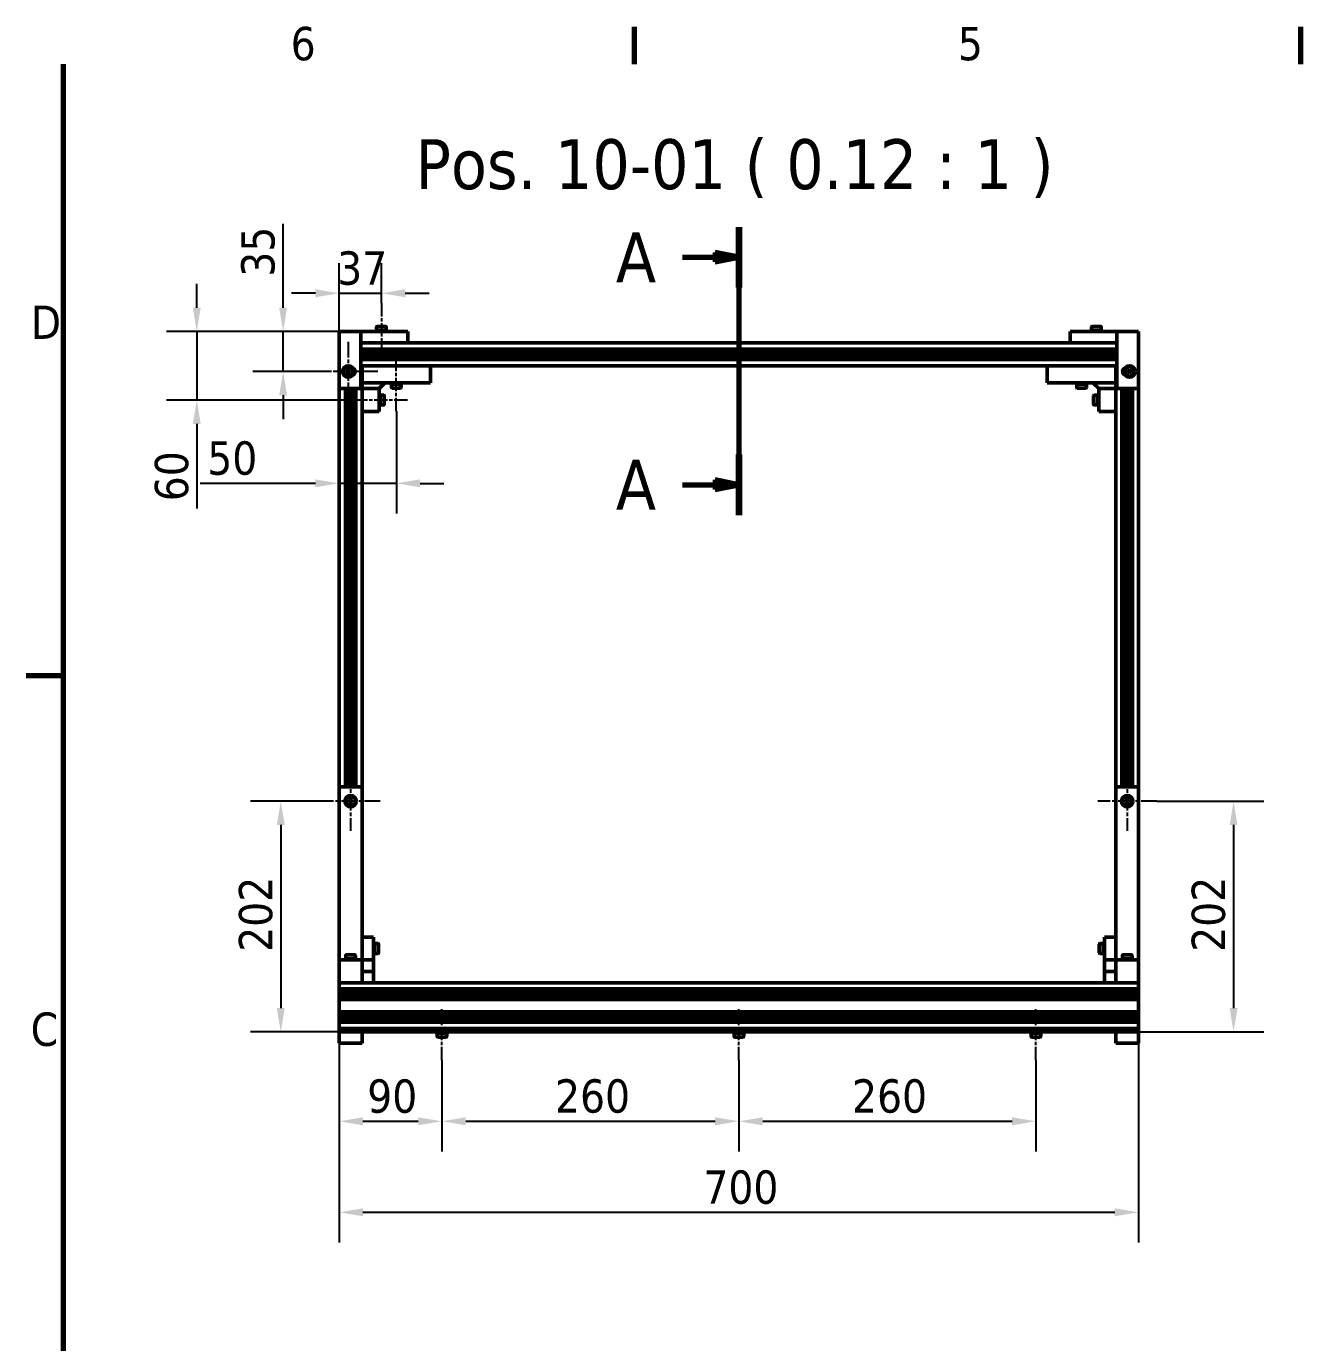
# Model space of a CAD drawing. Header units: millimetres. Extents: x -2748 to 3818, y -1510 to 2700.
# Drawn here: x 55 to 1273, y 1388 to 2645 of the extents above; entities that cross this region are included whole.
import ezdxf

# ---------------------------------------------------------------- set-up
doc = ezdxf.new("R2010")
doc.units = ezdxf.units.MM
doc.header["$LTSCALE"] = 9.090909
doc.linetypes.add('CHAIN', pattern=[0.3543, 0.2362, -0.0295, 0.0591, -0.0295])
for name, color, linetype, lineweight in [('Border (ISO)', 7, 'Continuous', 70), ('Center Mark (ISO)', 7, 'Continuous', 25), ('Centerline (ISO)', 7, 'Continuous', 25), ('Dimension (ISO)', 7, 'Continuous', 25), ('Section Line (ISO)', 7, 'CHAIN', 70), ('Symbol (ISO)', 7, 'Continuous', 25), ('Visible (ISO)', 7, 'Continuous', 50)]:
    doc.layers.add(name, color=color, linetype=linetype, lineweight=lineweight)
doc.styles.add('Label Text (ISO)', font='tahoma.ttf')
doc.styles.add('Note Text (ISO)', font='tahoma.ttf')
doc.styles.add('Text Style42', font='tahoma.ttf')
doc.dimstyles.new('Default - Method 1b (ISO)', dxfattribs={"dimscale": 9.090909, "dimtxt": 3.5, "dimasz": 2.5, "dimexe": 3.175, "dimexo": 0, "dimgap": 0.762, "dimtad": 1, "dimtoh": 1, "dimrnd": 1e-08, "dimtxsty": 'Note Text (ISO)', "dimcen": 0.09, "dimdle": 10, "dimclrd": 256, "dimclre": 256, "dimclrt": 256, "dimazin": 2, "dimtfac": 1, "dimtmove": 0, "dimatfit": 3, "dimfxl": 0, "dimtolj": 1, "dimlwd": -1, "dimlwe": -1, "dimarcsym": 0})

# ---------------------------------------------------------------- blocks, each defined once
blk = doc.blocks.new('Borders Default Border')
at = {"layer": 'Border (ISO)'}
for p, q in [((70, 287), (70, 290.9)), ((140, 287), (140, 290.9)), ((10, 222.75), (6.1, 222.75))]:
    blk.add_line(p, q, dxfattribs=at)
at = {"layer": 'Border (ISO)', "flags": 128}
blk.add_lwpolyline([(10, 10), (10, 287)], dxfattribs=at)
at = {"layer": 'Border (ISO)', "char_height": 3.5, "attachment_point": 7, "style": 'Note Text (ISO)'}
for s, insert in [('6', (33.88, 287.33)), ('5', (103.98, 287.33)), ('D', (6.57, 258.13)), ('C', (6.56, 183.81))]:
    blk.add_mtext(s, dxfattribs=dict(at, insert=insert))
blk = doc.blocks.new('*D30')
at = {"layer": 'Defpoints', "color": 0}
for p in [(408.9, 2277.5), (354.3, 2208.7), (354.3, 2191.4)]:
    blk.add_point(p, dxfattribs=at)
at = {"layer": 'Dimension (ISO)'}
for p, q in [((408.9, 2277.5), (408.9, 2179.9)), ((331.6, 2208.7), (221.4, 2208.7)), ((408.9, 2208.7), (354.3, 2208.7)), ((431.6, 2208.7), (454.3, 2208.7))]:
    blk.add_line(p, q, dxfattribs=at)
for points in [[(331.6, 2212.5), (331.6, 2205), (354.3, 2208.7)], [(431.6, 2212.5), (431.6, 2205), (408.9, 2208.7)]]:
    blk.add_solid(points, dxfattribs=at)
at = {"layer": 'Dimension (ISO)', "insert": (228.3, 2248.8), "char_height": 31.82, "attachment_point": 1, "style": 'Note Text (ISO)'}
blk.add_mtext('\\A1;50', dxfattribs=at)
blk = doc.blocks.new('*D31')
at = {"layer": 'Defpoints', "color": 0}
for p in [(218.3, 2353.7), (375, 2353.7), (370.9, 2288.2)]:
    blk.add_point(p, dxfattribs=at)
at = {"layer": 'Dimension (ISO)'}
for p, q in [((218.3, 2376.4), (218.3, 2399.1)), ((375, 2353.7), (189.4, 2353.7)), ((218.3, 2353.7), (218.3, 2288.2)), ((370.9, 2288.2), (189.4, 2288.2)), ((218.3, 2265.5), (218.3, 2184.7))]:
    blk.add_line(p, q, dxfattribs=at)
for points in [[(214.5, 2376.4), (222, 2376.4), (218.3, 2353.7)], [(214.5, 2265.5), (222, 2265.5), (218.3, 2288.2)]]:
    blk.add_solid(points, dxfattribs=at)
at = {"layer": 'Dimension (ISO)', "insert": (178.2, 2191.6), "char_height": 31.82, "attachment_point": 1, "rotation": 90, "style": 'Note Text (ISO)'}
blk.add_mtext('\\A1;60', dxfattribs=at)
blk = doc.blocks.new('*D32')
at = {"layer": 'Defpoints', "color": 0}
for p in [(300.8, 2353.7), (375, 2353.7), (334.9, 2315.5)]:
    blk.add_point(p, dxfattribs=at)
at = {"layer": 'Dimension (ISO)'}
for p, q in [((300.8, 2376.4), (300.8, 2456.4)), ((375, 2353.7), (271.9, 2353.7)), ((300.8, 2315.5), (300.8, 2353.7)), ((334.9, 2315.5), (271.9, 2315.5)), ((300.8, 2292.8), (300.8, 2270))]:
    blk.add_line(p, q, dxfattribs=at)
for points in [[(297, 2376.4), (304.5, 2376.4), (300.8, 2353.7)], [(297, 2292.8), (304.5, 2292.8), (300.8, 2315.5)]]:
    blk.add_solid(points, dxfattribs=at)
at = {"layer": 'Dimension (ISO)', "insert": (260.7, 2406), "char_height": 31.82, "attachment_point": 1, "rotation": 90, "style": 'Note Text (ISO)'}
blk.add_mtext('\\A1;35', dxfattribs=at)
blk = doc.blocks.new('*D33')
at = {"layer": 'Defpoints', "color": 0}
for p in [(394.7, 2390.2), (394.7, 2380.8), (354.3, 2348.2)]:
    blk.add_point(p, dxfattribs=at)
at = {"layer": 'Dimension (ISO)'}
for p, q in [((354.3, 2348.2), (354.3, 2419)), ((394.7, 2380.8), (394.7, 2419)), ((331.6, 2390.2), (308.9, 2390.2)), ((354.3, 2390.2), (394.7, 2390.2)), ((417.4, 2390.2), (440.1, 2390.2))]:
    blk.add_line(p, q, dxfattribs=at)
for points in [[(331.6, 2394), (331.6, 2386.4), (354.3, 2390.2)], [(417.4, 2394), (417.4, 2386.4), (394.7, 2390.2)]]:
    blk.add_solid(points, dxfattribs=at)
at = {"layer": 'Dimension (ISO)', "insert": (352.4, 2430.2), "char_height": 31.82, "attachment_point": 1, "style": 'Note Text (ISO)'}
blk.add_mtext('\\A1;37', dxfattribs=at)
blk = doc.blocks.new('*D34')
at = {"layer": 'Defpoints', "color": 0}
for p in [(337, 1905.2), (298.5, 1684.9), (365.2, 1684.9)]:
    blk.add_point(p, dxfattribs=at)
at = {"layer": 'Dimension (ISO)'}
for p, q in [((337, 1905.2), (269.7, 1905.2)), ((298.5, 1882.5), (298.5, 1707.7)), ((365.2, 1684.9), (269.7, 1684.9))]:
    blk.add_line(p, q, dxfattribs=at)
for points in [[(294.7, 1882.5), (302.3, 1882.5), (298.5, 1905.2)], [(294.7, 1707.7), (302.3, 1707.7), (298.5, 1684.9)]]:
    blk.add_solid(points, dxfattribs=at)
at = {"layer": 'Dimension (ISO)', "insert": (258.5, 1761.4), "char_height": 31.82, "attachment_point": 1, "rotation": 90, "style": 'Note Text (ISO)'}
blk.add_mtext('\\A1;202', dxfattribs=at)
blk = doc.blocks.new('*D35')
at = {"layer": 'Defpoints', "color": 0}
for p in [(1135.2, 1905.2), (1107, 1684.9), (1208.6, 1684.9)]:
    blk.add_point(p, dxfattribs=at)
at = {"layer": 'Dimension (ISO)'}
for p, q in [((1135.2, 1905.2), (1237.5, 1905.2)), ((1208.6, 1882.5), (1208.6, 1707.7)), ((1107, 1684.9), (1237.5, 1684.9))]:
    blk.add_line(p, q, dxfattribs=at)
for points in [[(1204.9, 1882.5), (1212.4, 1882.5), (1208.6, 1905.2)], [(1204.9, 1707.7), (1212.4, 1707.7), (1208.6, 1684.9)]]:
    blk.add_solid(points, dxfattribs=at)
at = {"layer": 'Dimension (ISO)', "insert": (1168.6, 1761.4), "char_height": 31.82, "attachment_point": 1, "rotation": 90, "style": 'Note Text (ISO)'}
blk.add_mtext('\\A1;202', dxfattribs=at)
blk = doc.blocks.new('*D42')
at = {"layer": 'Defpoints', "color": 0}
for p in [(354.3, 1674), (452.5, 1657.8), (452.5, 1599.6)]:
    blk.add_point(p, dxfattribs=at)
at = {"layer": 'Dimension (ISO)'}
for p, q in [((354.3, 1674), (354.3, 1570.7)), ((452.5, 1657.8), (452.5, 1570.7)), ((377, 1599.6), (429.8, 1599.6))]:
    blk.add_line(p, q, dxfattribs=at)
for points in [[(377, 1603.4), (377, 1595.8), (354.3, 1599.6)], [(429.8, 1603.4), (429.8, 1595.8), (452.5, 1599.6)]]:
    blk.add_solid(points, dxfattribs=at)
at = {"layer": 'Dimension (ISO)', "insert": (381.1, 1639.6), "char_height": 31.82, "attachment_point": 1, "style": 'Note Text (ISO)'}
blk.add_mtext('\\A1;90', dxfattribs=at)
blk = doc.blocks.new('*D43')
at = {"layer": 'Defpoints', "color": 0}
for p in [(452.5, 1657.8), (736.1, 1657.8), (736.1, 1599.6)]:
    blk.add_point(p, dxfattribs=at)
at = {"layer": 'Dimension (ISO)'}
for p, q in [((452.5, 1657.8), (452.5, 1570.7)), ((736.1, 1657.8), (736.1, 1570.7)), ((475.2, 1599.6), (713.4, 1599.6))]:
    blk.add_line(p, q, dxfattribs=at)
for points in [[(475.2, 1603.4), (475.2, 1595.8), (452.5, 1599.6)], [(713.4, 1603.4), (713.4, 1595.8), (736.1, 1599.6)]]:
    blk.add_solid(points, dxfattribs=at)
at = {"layer": 'Dimension (ISO)', "insert": (560.5, 1639.7), "char_height": 31.82, "attachment_point": 1, "style": 'Note Text (ISO)'}
blk.add_mtext('\\A1;260', dxfattribs=at)
blk = doc.blocks.new('*D44')
at = {"layer": 'Defpoints', "color": 0}
for p in [(736.1, 1657.8), (1019.8, 1657.8), (1019.8, 1599.6)]:
    blk.add_point(p, dxfattribs=at)
at = {"layer": 'Dimension (ISO)'}
for p, q in [((736.1, 1657.8), (736.1, 1570.7)), ((1019.8, 1657.8), (1019.8, 1570.7)), ((758.9, 1599.6), (997, 1599.6))]:
    blk.add_line(p, q, dxfattribs=at)
for points in [[(758.9, 1603.4), (758.9, 1595.8), (736.1, 1599.6)], [(997, 1603.4), (997, 1595.8), (1019.8, 1599.6)]]:
    blk.add_solid(points, dxfattribs=at)
at = {"layer": 'Dimension (ISO)', "insert": (844.2, 1639.7), "char_height": 31.82, "attachment_point": 1, "style": 'Note Text (ISO)'}
blk.add_mtext('\\A1;260', dxfattribs=at)
blk = doc.blocks.new('*D45')
at = {"layer": 'Defpoints', "color": 0}
for p in [(354.3, 1755.3), (1117.9, 1755.3), (1117.9, 1512.7)]:
    blk.add_point(p, dxfattribs=at)
at = {"layer": 'Dimension (ISO)'}
for p, q in [((354.3, 1755.3), (354.3, 1483.8)), ((1117.9, 1755.3), (1117.9, 1483.8)), ((377, 1512.7), (1095.2, 1512.7))]:
    blk.add_line(p, q, dxfattribs=at)
for points in [[(377, 1516.5), (377, 1508.9), (354.3, 1512.7)], [(1095.2, 1516.5), (1095.2, 1508.9), (1117.9, 1512.7)]]:
    blk.add_solid(points, dxfattribs=at)
at = {"layer": 'Dimension (ISO)', "insert": (702.2, 1552.7), "char_height": 31.82, "attachment_point": 1, "style": 'Note Text (ISO)'}
blk.add_mtext('\\A1;700', dxfattribs=at)
blk = doc.blocks.new('2dTransSection0')
at = {"layer": 'Section Line (ISO)', "linetype": 'CHAIN', "ltscale": 33.731094}
blk.add_line((80.97, 269.88), (80.97, 239.63), dxfattribs=at)
at = {"layer": 'Section Line (ISO)', "linetype": 'Continuous', "lineweight": 140}
for p, q in [((80.97, 269.88), (80.97, 263.53)), ((80.97, 245.98), (80.97, 239.63))]:
    blk.add_line(p, q, dxfattribs=at)
at = {"layer": 'Section Line (ISO)', "linetype": 'Continuous'}
for p, q in [((80.97, 266.71), (78.47, 267.21)), ((78.47, 267.21), (78.47, 266.21)), ((75.05, 266.71), (78.47, 266.71)), ((78.47, 266.71), (80.97, 266.71)), ((78.47, 266.21), (80.97, 266.71)), ((75.05, 242.81), (78.47, 242.81)), ((80.97, 242.81), (78.47, 243.31)), ((78.47, 243.31), (78.47, 242.31)), ((78.47, 242.81), (80.97, 242.81)), ((78.47, 242.31), (80.97, 242.81))]:
    blk.add_line(p, q, dxfattribs=at)
at = {"layer": 'Section Line (ISO)', "linetype": 'Continuous', "flags": 128}
for points in [[(78.47, 266.21), (80.97, 266.71)], [(78.47, 242.31), (80.97, 242.81)]]:
    blk.add_lwpolyline(points, dxfattribs=at)
at = {"layer": 'Section Line (ISO)'}
for points in [[(78.47, 266.21), (80.97, 266.71), (78.47, 267.21), (78.47, 266.21)], [(78.47, 242.31), (80.97, 242.81), (78.47, 243.31), (78.47, 242.31)]]:
    blk.add_solid(points, dxfattribs=at)
at = {"layer": 'Section Line (ISO)', "char_height": 5.25, "attachment_point": 7, "style": 'Label Text (ISO)'}
for insert in [(68.04, 264.08), (68.04, 240.18)]:
    blk.add_mtext('A', dxfattribs=dict(at, insert=insert))

msp = doc.modelspace()

# ---------------------------------------------------------------- linework, layer by layer
at = {"layer": 'Center Mark (ISO)', "linetype": 'CHAIN', "ltscale": 6.889386}
for p, q in [((363.04, 2343.667), (363.04, 2287.303)), ((391.221, 2315.485), (334.858, 2315.485)), ((365.221, 1933.399), (365.221, 1877.036)), ((1107.04, 1933.399), (1107.04, 1877.036)), ((393.403, 1905.218), (337.04, 1905.218)), ((1135.221, 1905.218), (1078.858, 1905.218))]:
    msp.add_line(p, q, dxfattribs=at)
at = {"layer": 'Centerline (ISO)', "linetype": 'CHAIN', "ltscale": 5.955972}
for p, q in [((394.676, 2380.758), (394.676, 2332.031)), ((408.858, 2277.485), (408.858, 2326.213)), ((419.585, 2288.213), (370.858, 2288.213)), ((452.494, 1657.849), (452.494, 1706.576)), ((736.13, 1657.849), (736.13, 1706.576)), ((1019.767, 1657.849), (1019.767, 1706.576))]:
    msp.add_line(p, q, dxfattribs=at)
at = {"layer": 'Visible (ISO)'}
for p, q in [((375.04, 2353.667), (354.312, 2353.667)), ((354.312, 2348.213), (354.312, 2353.667)), ((375.04, 2353.667), (375.04, 2348.213)), ((375.04, 2353.667), (414.312, 2353.667)), ((389.221, 2354.758), (400.13, 2354.758)), ((389.221, 2353.667), (389.221, 2354.758)), ((390.04, 2358.031), (390.04, 2354.758)), ((390.585, 2358.576), (398.767, 2358.576)), ((399.312, 2358.031), (399.312, 2354.758)), ((400.13, 2353.667), (400.13, 2354.758)), ((414.312, 2353.667), (419.767, 2353.667)), ((419.767, 2342.758), (419.767, 2353.667)), ((1052.494, 2353.667), (1057.949, 2353.667)), ((1052.494, 2353.667), (1052.494, 2342.758)), ((1057.949, 2353.667), (1097.221, 2353.667)), ((1072.13, 2354.758), (1083.04, 2354.758)), ((1072.13, 2353.667), (1072.13, 2354.758)), ((1072.949, 2358.031), (1072.949, 2354.758)), ((1073.494, 2358.576), (1081.676, 2358.576)), ((1082.221, 2358.031), (1082.221, 2354.758)), ((1083.04, 2353.667), (1083.04, 2354.758)), ((1117.949, 2353.667), (1097.221, 2353.667)), ((1097.221, 2348.213), (1097.221, 2353.667)), ((1117.949, 2353.667), (1117.949, 2348.213)), ((354.312, 2299.122), (354.312, 2348.213)), ((375.04, 2299.122), (375.04, 2348.213)), ((414.312, 2342.758), (375.04, 2342.758)), ((417.272, 2342.758), (414.312, 2342.758)), ((417.272, 2342.758), (1055.259, 2342.758)), ((1057.949, 2342.758), (1055.259, 2342.758)), ((1097.221, 2342.758), (1057.949, 2342.758)), ((1097.221, 2348.213), (1097.221, 2299.122)), ((1117.949, 2348.213), (1117.949, 2299.122)), ((375.04, 2336.845), (1097.221, 2336.845)), ((375.04, 2335.258), (1097.221, 2335.258)), ((375.04, 2334.946), (1097.221, 2334.946)), ((375.04, 2332.067), (1097.221, 2332.067)), ((375.04, 2331.849), (1097.221, 2331.849)), ((375.04, 2331.631), (1097.221, 2331.631)), ((375.04, 2328.751), (1097.221, 2328.751)), ((375.04, 2328.44), (1097.221, 2328.44)), ((375.04, 2326.853), (1097.221, 2326.853)), ((361.403, 2316.43), (363.04, 2317.375)), ((361.403, 2314.541), (361.403, 2316.43)), ((363.04, 2313.596), (361.403, 2314.541)), ((363.04, 2317.375), (364.676, 2316.43)), ((364.676, 2314.541), (363.04, 2313.596)), ((364.676, 2316.43), (364.676, 2314.541)), ((368.494, 2317.925), (368.494, 2313.046)), ((368.63, 2317.795), (368.63, 2313.175)), ((375.04, 2320.94), (375.585, 2320.94)), ((376.13, 2320.94), (375.585, 2320.94)), ((381.585, 2320.94), (376.13, 2320.94)), ((376.13, 2304.576), (376.13, 2320.94)), ((381.585, 2320.94), (436.13, 2320.94)), ((441.585, 2320.94), (436.13, 2320.94)), ((441.585, 2320.94), (1030.676, 2320.94)), ((441.585, 2320.94), (441.585, 2304.576)), ((1030.676, 2320.94), (1036.13, 2320.94)), ((1030.676, 2320.94), (1030.676, 2304.576)), ((1090.676, 2320.94), (1036.13, 2320.94)), ((1090.676, 2320.94), (1096.13, 2320.94)), ((1096.676, 2320.94), (1096.13, 2320.94)), ((1096.13, 2304.576), (1096.13, 2320.94)), ((1096.676, 2320.94), (1097.221, 2320.94)), ((1103.63, 2313.175), (1103.63, 2317.795)), ((1103.767, 2313.046), (1103.767, 2317.925)), ((1107.585, 2316.43), (1109.221, 2317.375)), ((1107.585, 2314.541), (1107.585, 2316.43)), ((1109.221, 2313.596), (1107.585, 2314.541)), ((1109.221, 2317.375), (1110.858, 2316.43)), ((1110.858, 2314.541), (1109.221, 2313.596)), ((1110.858, 2316.43), (1110.858, 2314.541)), ((376.13, 2304.576), (381.585, 2304.576)), ((376.13, 2299.122), (376.13, 2304.576)), ((436.13, 2304.576), (381.585, 2304.576)), ((392.494, 2299.122), (397.949, 2304.576)), ((403.403, 2304.576), (403.403, 2303.485)), ((414.312, 2303.485), (403.403, 2303.485)), ((404.221, 2300.213), (404.221, 2303.485)), ((413.494, 2300.213), (413.494, 2303.485)), ((414.312, 2304.576), (414.312, 2303.485)), ((436.13, 2304.576), (441.585, 2304.576)), ((1036.13, 2304.576), (1030.676, 2304.576)), ((1036.13, 2304.576), (1090.676, 2304.576)), ((1057.949, 2304.576), (1057.949, 2303.485)), ((1068.858, 2303.485), (1057.949, 2303.485)), ((1058.767, 2300.213), (1058.767, 2303.485)), ((1068.04, 2300.213), (1068.04, 2303.485)), ((1068.858, 2304.576), (1068.858, 2303.485)), ((1079.767, 2299.122), (1074.312, 2304.576)), ((1096.13, 2304.576), (1090.676, 2304.576)), ((1096.13, 2299.122), (1096.13, 2304.576)), ((354.312, 1918.854), (354.312, 2299.122)), ((375.04, 2299.122), (354.312, 2299.122)), ((360.225, 1918.854), (360.225, 2299.122)), ((361.812, 1918.854), (361.812, 2299.122)), ((362.124, 1918.854), (362.124, 2299.122)), ((365.003, 1918.854), (365.003, 2299.122)), ((365.221, 1918.854), (365.221, 2299.122)), ((365.44, 1918.854), (365.44, 2299.122)), ((368.319, 1918.854), (368.319, 2299.122)), ((368.63, 2299.122), (368.63, 1918.854)), ((370.218, 1918.854), (370.218, 2299.122)), ((392.494, 2299.122), (376.13, 2299.122)), ((376.13, 2277.303), (376.13, 2299.122)), ((392.494, 2299.122), (392.494, 2277.303)), ((392.494, 2293.667), (393.585, 2293.667)), ((393.585, 2293.667), (393.585, 2282.758)), ((396.858, 2292.849), (393.585, 2292.849)), ((397.403, 2292.303), (397.403, 2284.122)), ((412.949, 2299.667), (404.767, 2299.667)), ((1067.494, 2299.667), (1059.312, 2299.667)), ((1074.858, 2284.122), (1074.858, 2292.303)), ((1075.403, 2292.849), (1078.676, 2292.849)), ((1078.676, 2282.758), (1078.676, 2293.667)), ((1079.767, 2293.667), (1078.676, 2293.667)), ((1079.767, 2299.122), (1096.13, 2299.122)), ((1079.767, 2299.122), (1079.767, 2277.303)), ((1096.13, 2277.303), (1096.13, 2299.122)), ((1097.221, 2299.122), (1117.949, 2299.122)), ((1102.043, 1918.854), (1102.043, 2299.122)), ((1103.63, 1918.854), (1103.63, 2299.122)), ((1103.942, 1918.854), (1103.942, 2299.122)), ((1106.821, 1918.854), (1106.821, 2299.122)), ((1107.04, 1918.854), (1107.04, 2299.122)), ((1107.258, 1918.854), (1107.258, 2299.122)), ((1110.137, 1918.854), (1110.137, 2299.122)), ((1110.449, 2299.122), (1110.449, 1918.854)), ((1112.036, 1918.854), (1112.036, 2299.122)), ((1117.949, 1918.854), (1117.949, 2299.122)), ((376.13, 1918.854), (376.13, 2277.303)), ((392.494, 2277.303), (376.13, 2277.303)), ((392.494, 2282.758), (393.585, 2282.758)), ((396.858, 2283.576), (393.585, 2283.576)), ((1075.403, 2283.576), (1078.676, 2283.576)), ((1079.767, 2282.758), (1078.676, 2282.758)), ((1079.767, 2277.303), (1096.13, 2277.303)), ((1096.13, 1918.854), (1096.13, 2277.303)), ((376.13, 1918.854), (354.312, 1918.854)), ((354.312, 1893.841), (354.312, 1918.854)), ((376.13, 1893.841), (376.13, 1918.854)), ((1117.949, 1918.854), (1096.13, 1918.854)), ((1096.13, 1893.841), (1096.13, 1918.854)), ((1117.949, 1893.841), (1117.949, 1918.854)), ((363.585, 1906.162), (365.221, 1907.107)), ((363.585, 1904.273), (363.585, 1906.162)), ((365.221, 1903.328), (363.585, 1904.273)), ((365.221, 1907.107), (366.858, 1906.162)), ((366.858, 1904.273), (365.221, 1903.328)), ((366.858, 1906.162), (366.858, 1904.273)), ((1105.403, 1906.162), (1107.04, 1907.107)), ((1105.403, 1904.273), (1105.403, 1906.162)), ((1107.04, 1903.328), (1105.403, 1904.273)), ((1107.04, 1907.107), (1108.676, 1906.162)), ((1108.676, 1904.273), (1107.04, 1903.328)), ((1108.676, 1906.162), (1108.676, 1904.273)), ((354.312, 1893.841), (354.312, 1889.984)), ((354.312, 1755.265), (354.312, 1889.984)), ((376.13, 1889.984), (376.13, 1893.841)), ((376.13, 1755.265), (376.13, 1889.984)), ((1096.13, 1893.841), (1096.13, 1889.984)), ((1096.13, 1755.265), (1096.13, 1889.984)), ((1117.949, 1889.984), (1117.949, 1893.841)), ((1117.949, 1755.265), (1117.949, 1889.984)), ((387.04, 1775.485), (376.13, 1775.485)), ((387.04, 1775.485), (387.04, 1773.303)), ((387.04, 1773.303), (387.04, 1753.667)), ((1085.221, 1773.303), (1085.221, 1775.485)), ((1096.13, 1775.485), (1085.221, 1775.485)), ((1085.221, 1753.667), (1085.221, 1773.303)), ((387.04, 1770.031), (388.13, 1770.031)), ((388.13, 1770.031), (388.13, 1759.122)), ((391.403, 1769.213), (388.13, 1769.213)), ((391.403, 1759.94), (388.13, 1759.94)), ((391.949, 1768.667), (391.949, 1760.485)), ((1080.312, 1760.485), (1080.312, 1768.667)), ((1080.858, 1769.213), (1084.13, 1769.213)), ((1080.858, 1759.94), (1084.13, 1759.94)), ((1084.13, 1759.122), (1084.13, 1770.031)), ((1085.221, 1770.031), (1084.13, 1770.031)), ((354.312, 1755.265), (354.312, 1753.667)), ((376.13, 1753.667), (354.312, 1753.667)), ((354.312, 1731.849), (354.312, 1753.667)), ((359.767, 1754.758), (370.676, 1754.758)), ((359.767, 1753.667), (359.767, 1754.758)), ((360.585, 1758.031), (360.585, 1754.758)), ((361.13, 1758.576), (369.312, 1758.576)), ((369.858, 1758.031), (369.858, 1754.758)), ((370.676, 1753.667), (370.676, 1754.758)), ((376.13, 1753.667), (376.13, 1755.265)), ((376.13, 1731.849), (376.13, 1753.667)), ((387.04, 1753.667), (376.13, 1753.667)), ((387.04, 1759.122), (388.13, 1759.122)), ((387.04, 1753.667), (387.04, 1742.758)), ((1085.221, 1759.122), (1084.13, 1759.122)), ((1085.221, 1742.758), (1085.221, 1753.667)), ((1096.13, 1753.667), (1085.221, 1753.667)), ((1096.13, 1755.265), (1096.13, 1753.667)), ((1117.949, 1753.667), (1096.13, 1753.667)), ((1096.13, 1731.849), (1096.13, 1753.667)), ((1101.585, 1754.758), (1112.494, 1754.758)), ((1101.585, 1753.667), (1101.585, 1754.758)), ((1102.403, 1758.031), (1102.403, 1754.758)), ((1102.949, 1758.576), (1111.13, 1758.576)), ((1111.676, 1758.031), (1111.676, 1754.758)), ((1112.494, 1753.667), (1112.494, 1754.758)), ((1117.949, 1753.667), (1117.949, 1755.265)), ((1117.949, 1731.849), (1117.949, 1753.667)), ((387.04, 1742.758), (376.13, 1742.758)), ((387.04, 1742.758), (387.04, 1740.576)), ((387.04, 1740.576), (387.04, 1731.849)), ((1085.221, 1740.576), (1085.221, 1742.758)), ((1096.13, 1742.758), (1085.221, 1742.758)), ((1085.221, 1731.849), (1085.221, 1740.576)), ((354.312, 1731.849), (354.312, 1731.303)), ((354.312, 1731.849), (1117.949, 1731.849)), ((354.312, 1725.936), (354.312, 1731.303)), ((354.312, 1724.349), (354.312, 1725.936)), ((354.312, 1725.936), (1117.949, 1725.936)), ((354.312, 1724.037), (354.312, 1724.349)), ((354.312, 1724.349), (1117.949, 1724.349)), ((354.312, 1721.158), (354.312, 1724.037)), ((354.312, 1724.037), (1117.949, 1724.037)), ((1117.949, 1731.303), (1117.949, 1731.849)), ((1117.949, 1731.303), (1117.949, 1725.936)), ((1117.949, 1725.936), (1117.949, 1724.349)), ((1117.949, 1724.349), (1117.949, 1724.037)), ((1117.949, 1724.037), (1117.949, 1721.158)), ((354.312, 1720.94), (354.312, 1721.158)), ((354.312, 1721.158), (1117.949, 1721.158)), ((354.312, 1720.722), (354.312, 1720.94)), ((354.312, 1720.94), (1117.949, 1720.94)), ((354.312, 1717.842), (354.312, 1720.722)), ((354.312, 1720.722), (1117.949, 1720.722)), ((354.312, 1717.531), (354.312, 1717.842)), ((354.312, 1717.842), (1117.949, 1717.842)), ((354.312, 1715.943), (354.312, 1717.531)), ((354.312, 1717.531), (1117.949, 1717.531)), ((354.312, 1704.118), (354.312, 1715.943)), ((354.312, 1715.943), (1117.949, 1715.943)), ((1117.949, 1721.158), (1117.949, 1720.94)), ((1117.949, 1720.94), (1117.949, 1720.722)), ((1117.949, 1720.722), (1117.949, 1717.842)), ((1117.949, 1717.842), (1117.949, 1717.531)), ((1117.949, 1717.531), (1117.949, 1715.943)), ((1117.949, 1715.943), (1117.949, 1704.118)), ((354.312, 1702.531), (354.312, 1704.118)), ((354.312, 1704.118), (1117.949, 1704.118)), ((354.312, 1702.219), (354.312, 1702.531)), ((354.312, 1702.531), (1117.949, 1702.531)), ((354.312, 1699.34), (354.312, 1702.219)), ((354.312, 1702.219), (1117.949, 1702.219)), ((354.312, 1699.122), (354.312, 1699.34)), ((354.312, 1699.34), (1117.949, 1699.34)), ((354.312, 1698.903), (354.312, 1699.122)), ((354.312, 1699.122), (1117.949, 1699.122)), ((354.312, 1696.024), (354.312, 1698.903)), ((354.312, 1698.903), (1117.949, 1698.903)), ((1117.949, 1704.118), (1117.949, 1702.531)), ((1117.949, 1702.531), (1117.949, 1702.219)), ((1117.949, 1702.219), (1117.949, 1699.34)), ((1117.949, 1699.34), (1117.949, 1699.122)), ((1117.949, 1699.122), (1117.949, 1698.903)), ((1117.949, 1698.903), (1117.949, 1696.024)), ((354.312, 1695.713), (354.312, 1696.024)), ((354.312, 1696.024), (1117.949, 1696.024)), ((354.312, 1694.125), (354.312, 1695.713)), ((354.312, 1695.713), (1117.949, 1695.713)), ((354.312, 1688.758), (354.312, 1694.125)), ((354.312, 1694.125), (1117.949, 1694.125)), ((354.312, 1688.758), (354.312, 1688.213)), ((354.312, 1688.213), (361.815, 1688.213)), ((354.312, 1688.213), (354.312, 1684.94)), ((365.221, 1684.94), (354.312, 1684.94)), ((354.312, 1674.031), (354.312, 1684.94)), ((365.221, 1684.94), (354.312, 1684.94)), ((361.815, 1688.213), (365.221, 1688.213)), ((365.221, 1688.213), (1107.04, 1688.213)), ((365.221, 1684.94), (1107.04, 1684.94)), ((376.13, 1674.031), (376.13, 1684.94)), ((447.04, 1684.94), (447.04, 1683.849)), ((457.949, 1684.94), (457.949, 1683.849)), ((730.676, 1684.94), (730.676, 1683.849)), ((741.585, 1684.94), (741.585, 1683.849)), ((1014.312, 1684.94), (1014.312, 1683.849)), ((1025.221, 1684.94), (1025.221, 1683.849)), ((1096.13, 1674.031), (1096.13, 1684.94)), ((1107.04, 1688.213), (1110.446, 1688.213)), ((1117.949, 1684.94), (1107.04, 1684.94)), ((1117.949, 1684.94), (1107.04, 1684.94)), ((1110.446, 1688.213), (1117.949, 1688.213)), ((1117.949, 1696.024), (1117.949, 1695.713)), ((1117.949, 1695.713), (1117.949, 1694.125)), ((1117.949, 1694.125), (1117.949, 1688.758)), ((1117.949, 1688.213), (1117.949, 1688.758)), ((1117.949, 1684.94), (1117.949, 1688.213)), ((1117.949, 1674.031), (1117.949, 1684.94)), ((376.13, 1674.031), (354.312, 1674.031)), ((457.949, 1683.849), (447.04, 1683.849)), ((447.858, 1680.576), (447.858, 1683.849)), ((456.585, 1680.031), (448.403, 1680.031)), ((457.13, 1680.576), (457.13, 1683.849)), ((741.585, 1683.849), (730.676, 1683.849)), ((731.494, 1680.576), (731.494, 1683.849)), ((740.221, 1680.031), (732.04, 1680.031)), ((740.767, 1680.576), (740.767, 1683.849)), ((1025.221, 1683.849), (1014.312, 1683.849)), ((1015.13, 1680.576), (1015.13, 1683.849)), ((1023.858, 1680.031), (1015.676, 1680.031)), ((1024.403, 1680.576), (1024.403, 1683.849)), ((1117.949, 1674.031), (1096.13, 1674.031))]:
    msp.add_line(p, q, dxfattribs=at)
for centre, radius in [((363.04, 2315.485), 5.455), ((363.04, 2315.485), 4.636), ((1109.221, 2315.485), 5.455), ((1109.221, 2315.485), 4.636), ((365.221, 1905.218), 5.455), ((1107.04, 1905.218), 5.455), ((365.221, 1905.218), 4.636), ((1107.04, 1905.218), 4.636)]:
    msp.add_circle(centre, radius, dxfattribs=at)
for centre, radius, start, end in [((390.585, 2358.031), 0.545, 90, 180), ((398.767, 2358.031), 0.545, 0, 90), ((1073.494, 2358.031), 0.545, 90, 180), ((1081.676, 2358.031), 0.545, 0, 90), ((366.312, 2315.485), 3.273, 292.88538, 67.11462), ((1105.949, 2315.485), 3.273, 112.88538, 247.11462), ((404.767, 2300.213), 0.545, 180, 270), ((412.949, 2300.213), 0.545, 270, 0), ((1059.312, 2300.213), 0.545, 180, 270), ((1067.494, 2300.213), 0.545, 270, 0), ((396.858, 2292.303), 0.545, 0, 90), ((1075.403, 2292.303), 0.545, 90, 180), ((396.858, 2284.122), 0.545, 270, 0), ((1075.403, 2284.122), 0.545, 180, 270), ((391.403, 1768.667), 0.545, 0, 90), ((391.403, 1760.485), 0.545, 270, 0), ((1080.858, 1768.667), 0.545, 90, 180), ((1080.858, 1760.485), 0.545, 180, 270), ((361.13, 1758.031), 0.545, 90, 180), ((369.312, 1758.031), 0.545, 0, 90), ((1102.949, 1758.031), 0.545, 90, 180), ((1111.13, 1758.031), 0.545, 0, 90), ((448.403, 1680.576), 0.545, 180, 270), ((456.585, 1680.576), 0.545, 270, 0), ((732.04, 1680.576), 0.545, 180, 270), ((740.221, 1680.576), 0.545, 270, 0), ((1015.676, 1680.576), 0.545, 180, 270), ((1023.858, 1680.576), 0.545, 270, 0)]:
    msp.add_arc(centre, radius, start, end, dxfattribs=at)

# ---------------------------------------------------------------- block references
at = {"xscale": 9.090909090909092, "yscale": 9.090909090909092, "zscale": 9.090909090909092}
msp.add_blockref('Borders Default Border', (0, 0), dxfattribs=at)
at = {"layer": 'Section Line (ISO)', "xscale": 9.090909090909092, "yscale": 9.090909090909092, "zscale": 9.090909090909092}
msp.add_blockref('2dTransSection0', (0, 0), dxfattribs=at)

# ---------------------------------------------------------------- texts
at = {"layer": 'Symbol (ISO)', "insert": (427.176, 2481.047), "char_height": 47.63636, "attachment_point": 7, "style": 'Text Style42'}
msp.add_mtext('Pos. 10-01 ( 0.12 : 1 )', dxfattribs=at)

# ---------------------------------------------------------------- dimensions: what is measured, and where the dimension line sits
at = {"layer": 'Dimension (ISO)'}
for base, p1, p2, angle, override, picture, middle in [((300.751, 2353.667), (334.858, 2315.485), (375.04, 2353.667), 90, {"dimgap": 0.762, "dimtoh": 0, "dimdec": 2, "dimlfac": 0.916667, "dimtol": 0, "dimlim": 0, "dimtp": 0, "dimtm": 0, "dimtdec": 2, "dimtofl": 1, "dimatfit": 1}, '*D32', (300.751, 2427.76)), ((394.676, 2390.172), (354.312, 2348.213), (394.676, 2380.758), 180, {"dimgap": 0.762, "dimtoh": 0, "dimdec": 2, "dimlfac": 0.916667, "dimtol": 0, "dimlim": 0, "dimtp": 0, "dimtm": 0, "dimtdec": 2, "dimtofl": 1, "dimatfit": 1}, '*D33', (374.494, 2390.172)), ((218.255, 2353.667), (370.858, 2288.213), (375.04, 2353.667), 90, {"dimgap": 0.762, "dimtoh": 0, "dimdec": 2, "dimlfac": 0.916667, "dimtol": 0, "dimlim": 0, "dimtp": 0, "dimtm": 0, "dimtdec": 2, "dimtofl": 1, "dimatfit": 1}, '*D31', (218.255, 2213.735)), ((298.525, 1684.94), (337.04, 1905.218), (365.221, 1684.94), 90, {"dimgap": 0.762, "dimtoh": 0, "dimdec": 0, "dimlfac": 0.916667, "dimtol": 0, "dimlim": 0, "dimtp": 0, "dimtm": 0, "dimtdec": 2, "dimtofl": 0, "dimatfit": 1}, '*D34', (298.525, 1795.079)), ((1208.647, 1684.94), (1135.221, 1905.218), (1107.04, 1684.94), 90, {"dimgap": 0.762, "dimtoh": 0, "dimdec": 0, "dimlfac": 0.916667, "dimtol": 0, "dimlim": 0, "dimtp": 0, "dimtm": 0, "dimtdec": 2, "dimtofl": 0, "dimatfit": 1}, '*D35', (1208.647, 1795.079))]:
    dim = msp.add_linear_dim(base=base, p1=p1, p2=p2, angle=angle, dimstyle='Default - Method 1b (ISO)', override=override, dxfattribs=at)
    dim.commit()
    dim.dimension.update_dxf_attribs({"geometry": picture, "text_midpoint": middle, "dimtype": 160})
for base, p1, p2, override, picture, middle in [((354.312, 2208.749), (408.858, 2277.485), (354.312, 2191.443), {"dimgap": 0.762, "dimtoh": 0, "dimdec": 2, "dimlfac": 0.916667, "dimse2": 1, "dimtol": 0, "dimlim": 0, "dimtp": 0, "dimtm": 0, "dimtdec": 2, "dimtofl": 1, "dimatfit": 1}, '*D30', (249.993, 2208.749)), ((1117.949, 1512.666), (354.312, 1755.265), (1117.949, 1755.265), {"dimgap": 0.762, "dimtoh": 0, "dimdec": 2, "dimlfac": 0.916667, "dimtol": 0, "dimlim": 0, "dimtp": 0, "dimtm": 0, "dimtdec": 2, "dimtofl": 0, "dimatfit": 1}, '*D45', (736.13, 1512.666)), ((452.494, 1599.58), (354.312, 1674.031), (452.494, 1657.849), {"dimgap": 0.762, "dimtoh": 0, "dimdec": 2, "dimlfac": 0.916667, "dimtol": 0, "dimlim": 0, "dimtp": 0, "dimtm": 0, "dimtdec": 2, "dimtofl": 0, "dimatfit": 1}, '*D42', (403.403, 1599.58)), ((736.13, 1599.58), (452.494, 1657.849), (736.13, 1657.849), {"dimgap": 0.762, "dimtoh": 0, "dimdec": 2, "dimlfac": 0.916667, "dimtol": 0, "dimlim": 0, "dimtp": 0, "dimtm": 0, "dimtdec": 2, "dimtofl": 0, "dimatfit": 1}, '*D43', (594.312, 1599.58)), ((1019.767, 1599.58), (736.13, 1657.849), (1019.767, 1657.849), {"dimgap": 0.762, "dimtoh": 0, "dimdec": 2, "dimlfac": 0.916667, "dimtol": 0, "dimlim": 0, "dimtp": 0, "dimtm": 0, "dimtdec": 2, "dimtofl": 0, "dimatfit": 1}, '*D44', (877.949, 1599.58))]:
    dim = msp.add_linear_dim(base=base, p1=p1, p2=p2, dimstyle='Default - Method 1b (ISO)', override=override, dxfattribs=at)
    dim.commit()
    dim.dimension.update_dxf_attribs({"geometry": picture, "text_midpoint": middle, "dimtype": 160})

doc.saveas('drawing.dxf')
